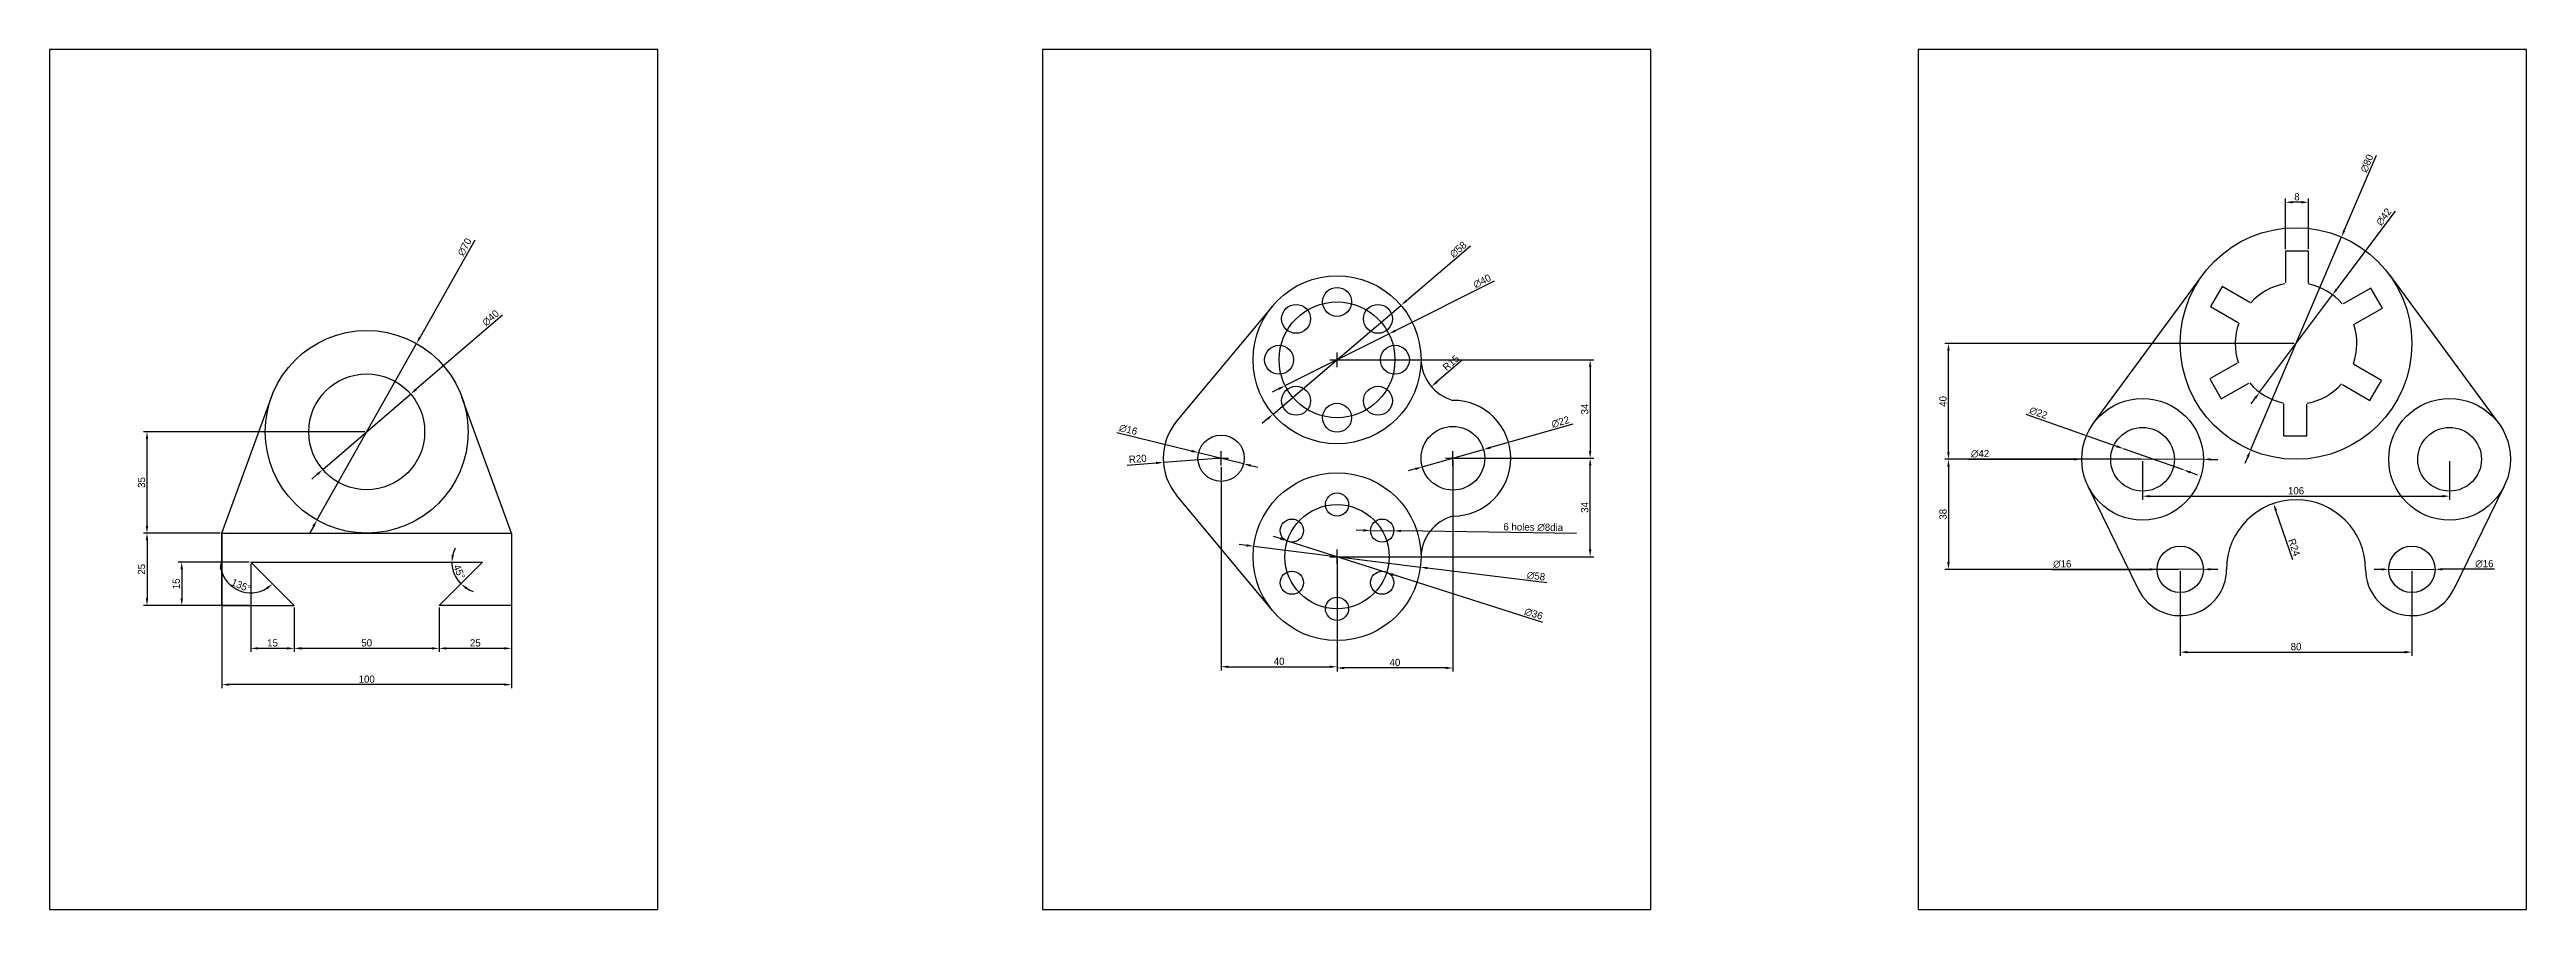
# Model space of a CAD drawing. Header units: millimetres. Extents: x 152 to 1007, y 0 to 297.
import ezdxf

# ---------------------------------------------------------------- set-up
doc = ezdxf.new("R2010")
doc.units = ezdxf.units.MM
doc.dimstyles.new('ISO-25', dxfattribs={"dimtxt": 2.5, "dimasz": 2.5, "dimexe": 1.25, "dimexo": 0.625, "dimtad": 1, "dimtxsty": 'Standard', "dimcen": 2.5, "dimadec": 0, "dimazin": 0, "dimtfac": 1, "dimtmove": 0, "dimatfit": 3, "dimfxl": 1, "dimarcsym": 0})

# ---------------------------------------------------------------- blocks, each defined once
blk = doc.blocks.new('*D1')
at = {"color": 0, "lineweight": -2, "transparency": 16777216}
for p, q in [((286.62, 104.35), (286.62, 88.93)), ((311.62, 104.35), (311.62, 88.93)), ((309.12, 90.18), (289.12, 90.18))]:
    blk.add_line(p, q, dxfattribs=at)
at = {"color": 0, "transparency": 16777216}
for points in [[(289.12, 90.6), (289.12, 89.76), (286.62, 90.18)], [(309.12, 90.6), (309.12, 89.76), (311.62, 90.18)]]:
    blk.add_solid(points, dxfattribs=at)
at = {"layer": 'Defpoints', "color": 0, "transparency": 16777216}
for p in [(286.62, 104.97), (311.62, 104.97), (286.62, 90.18)]:
    blk.add_point(p, dxfattribs=at)
at = {"color": 0, "transparency": 16777216, "insert": (299.12, 92.06), "char_height": 2.5, "attachment_point": 5}
blk.add_mtext('25', dxfattribs=at)
blk = doc.blocks.new('*D2')
at = {"color": 0, "lineweight": -2, "transparency": 16777216}
for p, q in [((236.62, 104.35), (236.62, 88.93)), ((286.62, 104.35), (286.62, 88.93)), ((284.12, 90.18), (239.12, 90.18))]:
    blk.add_line(p, q, dxfattribs=at)
at = {"color": 0, "transparency": 16777216}
for points in [[(239.12, 90.6), (239.12, 89.76), (236.62, 90.18)], [(284.12, 90.6), (284.12, 89.76), (286.62, 90.18)]]:
    blk.add_solid(points, dxfattribs=at)
at = {"layer": 'Defpoints', "color": 0, "transparency": 16777216}
for p in [(236.62, 104.97), (286.62, 104.97), (236.62, 90.18)]:
    blk.add_point(p, dxfattribs=at)
at = {"color": 0, "transparency": 16777216, "insert": (261.62, 92.06), "char_height": 2.5, "attachment_point": 5}
blk.add_mtext('50', dxfattribs=at)
blk = doc.blocks.new('*D3')
at = {"color": 0, "lineweight": -2, "transparency": 16777216}
for p, q in [((221.62, 119.35), (221.62, 88.93)), ((236.62, 104.35), (236.62, 88.93)), ((234.12, 90.18), (224.12, 90.18))]:
    blk.add_line(p, q, dxfattribs=at)
at = {"color": 0, "transparency": 16777216}
for points in [[(224.12, 90.6), (224.12, 89.76), (221.62, 90.18)], [(234.12, 90.6), (234.12, 89.76), (236.62, 90.18)]]:
    blk.add_solid(points, dxfattribs=at)
at = {"layer": 'Defpoints', "color": 0, "transparency": 16777216}
for p in [(221.62, 119.97), (236.62, 104.97), (221.62, 90.18)]:
    blk.add_point(p, dxfattribs=at)
at = {"color": 0, "transparency": 16777216, "insert": (229.12, 92.06), "char_height": 2.5, "attachment_point": 5}
blk.add_mtext('15', dxfattribs=at)
blk = doc.blocks.new('*D4')
at = {"color": 0, "lineweight": -2, "transparency": 16777216}
for p, q in [((308.45, 205.28), (278.67, 179.65)), ((246.46, 151.93), (276.78, 178.02)), ((244.57, 150.3), (242.67, 148.67))]:
    blk.add_line(p, q, dxfattribs=at)
at = {"color": 0, "transparency": 16777216}
for points in [[(278.4, 179.97), (278.95, 179.34), (276.78, 178.02)], [(244.3, 150.61), (244.84, 149.98), (246.46, 151.93)]]:
    blk.add_solid(points, dxfattribs=at)
at = {"layer": 'Defpoints', "color": 0, "transparency": 16777216}
for p in [(276.78, 178.02), (246.46, 151.93)]:
    blk.add_point(p, dxfattribs=at)
at = {"color": 0, "transparency": 16777216, "insert": (304.39, 204.26), "char_height": 2.5, "attachment_point": 5, "rotation": 40.71807}
blk.add_mtext('∅40', dxfattribs=at)
blk = doc.blocks.new('*D5')
at = {"color": 0, "lineweight": -2, "transparency": 16777216}
for p, q in [((298.91, 231.14), (280.03, 197.64)), ((244.44, 134.48), (278.81, 195.47)), ((243.21, 132.3), (241.98, 130.13))]:
    blk.add_line(p, q, dxfattribs=at)
at = {"color": 0, "transparency": 16777216}
for points in [[(279.67, 197.85), (280.4, 197.44), (278.81, 195.47)], [(242.85, 132.51), (243.57, 132.1), (244.44, 134.48)]]:
    blk.add_solid(points, dxfattribs=at)
at = {"layer": 'Defpoints', "color": 0, "transparency": 16777216}
for p in [(278.81, 195.47), (244.44, 134.48)]:
    blk.add_point(p, dxfattribs=at)
at = {"color": 0, "transparency": 16777216, "insert": (295.43, 228.79), "char_height": 2.5, "attachment_point": 5, "rotation": 60.59609}
blk.add_mtext('∅70', dxfattribs=at)
blk = doc.blocks.new('*D7')
at = {"color": 0, "lineweight": -2, "transparency": 16777216}
for p, q in [((261, 164.97), (184.52, 164.97)), ((185.77, 132.47), (185.77, 162.47)), ((211, 129.97), (184.52, 129.97))]:
    blk.add_line(p, q, dxfattribs=at)
at = {"color": 0, "transparency": 16777216}
for points in [[(185.35, 162.47), (186.19, 162.47), (185.77, 164.97)], [(185.35, 132.47), (186.19, 132.47), (185.77, 129.97)]]:
    blk.add_solid(points, dxfattribs=at)
at = {"layer": 'Defpoints', "color": 0, "transparency": 16777216}
for p in [(185.77, 164.97), (261.62, 164.97), (211.62, 129.97)]:
    blk.add_point(p, dxfattribs=at)
at = {"color": 0, "transparency": 16777216, "insert": (183.89, 147.47), "char_height": 2.5, "attachment_point": 5, "rotation": 90}
blk.add_mtext('35', dxfattribs=at)
blk = doc.blocks.new('*D8')
at = {"color": 0, "lineweight": -2, "transparency": 16777216}
for p, q in [((211, 129.97), (184.52, 129.97)), ((185.77, 127.47), (185.77, 107.47)), ((211, 104.97), (184.52, 104.97))]:
    blk.add_line(p, q, dxfattribs=at)
at = {"color": 0, "transparency": 16777216}
for points in [[(185.35, 127.47), (186.19, 127.47), (185.77, 129.97)], [(185.35, 107.47), (186.19, 107.47), (185.77, 104.97)]]:
    blk.add_solid(points, dxfattribs=at)
at = {"layer": 'Defpoints', "color": 0, "transparency": 16777216}
for p in [(211.62, 129.97), (185.77, 104.97), (211.62, 104.97)]:
    blk.add_point(p, dxfattribs=at)
at = {"color": 0, "transparency": 16777216, "insert": (183.89, 117.47), "char_height": 2.5, "attachment_point": 5, "rotation": 90}
blk.add_mtext('25', dxfattribs=at)
blk = doc.blocks.new('*D9')
at = {"color": 0, "lineweight": -2, "transparency": 16777216}
for start, end in [(180, 225), (152.92759, 166.4638), (238.5362, 252.07241)]:
    blk.add_arc((301.62, 119.97), 10.61, start, end, dxfattribs=at)
at = {"color": 0, "transparency": 16777216}
for points in [[(291.72, 122.41), (290.9, 122.51), (291.01, 119.97)], [(295.83, 110.6), (296.34, 111.25), (294.12, 112.47)]]:
    blk.add_solid(points, dxfattribs=at)
at = {"layer": 'Defpoints', "color": 0, "transparency": 16777216}
for p in [(221.62, 119.97), (301.62, 119.97), (301.62, 119.97), (291.38, 117.23), (286.62, 104.97)]:
    blk.add_point(p, dxfattribs=at)
at = {"color": 0, "transparency": 16777216, "insert": (293.55, 116.63), "char_height": 2.5, "attachment_point": 5, "rotation": 292.5}
blk.add_mtext('45°', dxfattribs=at)
blk = doc.blocks.new('*D11')
at = {"color": 0, "lineweight": -2, "transparency": 16777216}
blk.add_line((221, 119.97), (209.76, 119.97), dxfattribs=at)
blk.add_arc((221.62, 119.97), 10.61, 193.5362, 301.4638, dxfattribs=at)
at = {"color": 0, "transparency": 16777216}
for points in [[(210.9, 117.44), (211.72, 117.54), (211.01, 119.97)], [(226.9, 111.25), (227.42, 110.6), (229.12, 112.47)]]:
    blk.add_solid(points, dxfattribs=at)
at = {"layer": 'Defpoints', "color": 0, "transparency": 16777216}
for p in [(221.62, 119.97), (221.62, 119.97), (301.62, 119.97), (214.12, 112.47), (236.62, 104.97)]:
    blk.add_point(p, dxfattribs=at)
at = {"color": 0, "transparency": 16777216, "insert": (218.28, 111.91), "char_height": 2.5, "attachment_point": 5, "rotation": 337.5}
blk.add_mtext('135°', dxfattribs=at)
blk = doc.blocks.new('*D12')
at = {"color": 0, "lineweight": -2, "transparency": 16777216}
for p, q in [((221, 119.97), (196.51, 119.97)), ((197.76, 117.47), (197.76, 107.47)), ((221, 104.97), (196.51, 104.97))]:
    blk.add_line(p, q, dxfattribs=at)
at = {"color": 0, "transparency": 16777216}
for points in [[(197.34, 117.47), (198.17, 117.47), (197.76, 119.97)], [(197.34, 107.47), (198.17, 107.47), (197.76, 104.97)]]:
    blk.add_solid(points, dxfattribs=at)
at = {"layer": 'Defpoints', "color": 0, "transparency": 16777216}
for p in [(221.62, 119.97), (197.76, 104.97), (221.62, 104.97)]:
    blk.add_point(p, dxfattribs=at)
at = {"color": 0, "transparency": 16777216, "insert": (195.88, 112.47), "char_height": 2.5, "attachment_point": 5, "rotation": 90}
blk.add_mtext('15', dxfattribs=at)
blk = doc.blocks.new('*D13')
at = {"color": 0, "lineweight": -2, "transparency": 16777216}
for p, q in [((211.62, 129.35), (211.62, 76.41)), ((311.62, 129.35), (311.62, 76.41)), ((309.12, 77.66), (214.12, 77.66))]:
    blk.add_line(p, q, dxfattribs=at)
at = {"color": 0, "transparency": 16777216}
for points in [[(214.12, 78.08), (214.12, 77.25), (211.62, 77.66)], [(309.12, 78.08), (309.12, 77.25), (311.62, 77.66)]]:
    blk.add_solid(points, dxfattribs=at)
at = {"layer": 'Defpoints', "color": 0, "transparency": 16777216}
for p in [(211.62, 129.97), (311.62, 129.97), (211.62, 77.66)]:
    blk.add_point(p, dxfattribs=at)
at = {"color": 0, "transparency": 16777216, "insert": (261.62, 79.54), "char_height": 2.5, "attachment_point": 5}
blk.add_mtext('100', dxfattribs=at)
blk = doc.blocks.new('*U14')
blk.add_circle((0, 0), 4)
blk = doc.blocks.new('*U15')
at = {"color": 0, "linetype": 'ByBlock', "lineweight": -2, "transparency": 16777216}
for p, rotation in [((603.54, 192.99), 180), ((587.95, 183.99), 240), ((619.13, 183.99), 120), ((587.95, 165.99), 299.9999999999999), ((619.13, 165.99), 59.99999999999997)]:
    blk.add_blockref('*U14', p, dxfattribs=dict(at, rotation=rotation))
blk.add_blockref('*U14', (603.54, 156.99), dxfattribs=at)
blk = doc.blocks.new('*U16')
blk.add_circle((0, 0), 5)
blk = doc.blocks.new('*U17')
at = {"color": 0, "linetype": 'ByBlock', "lineweight": -2, "transparency": 16777216}
for p, rotation in [((603.54, 262.99), 180), ((589.4, 257.13), 225), ((617.68, 257.13), 135), ((583.54, 242.99), 270), ((623.54, 242.99), 90), ((589.4, 228.85), 315.0000000000001), ((617.68, 228.85), 44.99999999999999)]:
    blk.add_blockref('*U16', p, dxfattribs=dict(at, rotation=rotation))
blk.add_blockref('*U16', (603.54, 222.99), dxfattribs=at)
blk = doc.blocks.new('*D18')
at = {"color": 0, "lineweight": -2, "transparency": 16777216}
for p, q in [((642.67, 229.06), (620.59, 210.26)), ((574.52, 171.04), (618.68, 208.64)), ((572.61, 169.42), (570.71, 167.8))]:
    blk.add_line(p, q, dxfattribs=at)
at = {"color": 0, "transparency": 16777216}
for points in [[(620.32, 210.57), (620.86, 209.94), (618.68, 208.64)], [(572.34, 169.74), (572.88, 169.1), (574.52, 171.04)]]:
    blk.add_solid(points, dxfattribs=at)
at = {"layer": 'Defpoints', "color": 0, "transparency": 16777216}
for p in [(618.68, 208.64), (574.52, 171.04)]:
    blk.add_point(p, dxfattribs=at)
at = {"color": 0, "transparency": 16777216, "insert": (638.44, 227.92), "char_height": 2.5, "attachment_point": 5, "rotation": 40.40553}
blk.add_mtext('∅58', dxfattribs=at)
blk = doc.blocks.new('*D19')
at = {"color": 0, "lineweight": -2, "transparency": 16777216}
for p, q in [((650.9, 216.94), (616.73, 199.89)), ((578.71, 180.91), (614.5, 198.77)), ((576.47, 179.79), (574.23, 178.67))]:
    blk.add_line(p, q, dxfattribs=at)
at = {"color": 0, "transparency": 16777216}
for points in [[(616.55, 200.26), (616.92, 199.52), (614.5, 198.77)], [(576.28, 180.16), (576.66, 179.42), (578.71, 180.91)]]:
    blk.add_solid(points, dxfattribs=at)
at = {"layer": 'Defpoints', "color": 0, "transparency": 16777216}
for p in [(614.5, 198.77), (578.71, 180.91)]:
    blk.add_point(p, dxfattribs=at)
at = {"color": 0, "transparency": 16777216, "insert": (646.71, 216.95), "char_height": 2.5, "attachment_point": 5, "rotation": 26.52801}
blk.add_mtext('∅40', dxfattribs=at)
blk = doc.blocks.new('*D20')
at = {"color": 0, "lineweight": -2, "transparency": 16777216}
for p, q in [((565.35, 125.76), (562.87, 126.07)), ((567.83, 125.45), (625.38, 118.23)), ((669, 112.76), (627.86, 117.92))]:
    blk.add_line(p, q, dxfattribs=at)
at = {"color": 0, "transparency": 16777216}
for points in [[(565.4, 126.17), (565.29, 125.34), (567.83, 125.45)], [(627.91, 118.33), (627.8, 117.51), (625.38, 118.23)]]:
    blk.add_solid(points, dxfattribs=at)
at = {"layer": 'Defpoints', "color": 0, "transparency": 16777216}
for p in [(567.83, 125.45), (625.38, 118.23)]:
    blk.add_point(p, dxfattribs=at)
at = {"color": 0, "transparency": 16777216, "insert": (665.31, 115.12), "char_height": 2.5, "attachment_point": 5, "rotation": 352.85495}
blk.add_mtext('∅58', dxfattribs=at)
blk = doc.blocks.new('*D21')
at = {"color": 0, "lineweight": -2, "transparency": 16777216}
for p, q in [((577.07, 128.08), (574.69, 128.84)), ((579.46, 127.32), (613.75, 116.36)), ((667.7, 99.11), (616.13, 115.6))]:
    blk.add_line(p, q, dxfattribs=at)
at = {"color": 0, "transparency": 16777216}
for points in [[(577.2, 128.48), (576.95, 127.68), (579.46, 127.32)], [(616.25, 115.99), (616, 115.2), (613.75, 116.36)]]:
    blk.add_solid(points, dxfattribs=at)
at = {"layer": 'Defpoints', "color": 0, "transparency": 16777216}
for p in [(579.46, 127.32), (613.75, 116.36)]:
    blk.add_point(p, dxfattribs=at)
at = {"color": 0, "transparency": 16777216, "insert": (664.5, 102.1), "char_height": 2.5, "attachment_point": 5, "rotation": 342.27088}
blk.add_mtext('∅36', dxfattribs=at)
blk = doc.blocks.new('*D22')
at = {"color": 0, "lineweight": -2, "transparency": 16777216}
for p, q in [((520.63, 164.73), (546.41, 158.36)), ((564.37, 153.92), (548.83, 157.76)), ((566.79, 153.32), (569.22, 152.72))]:
    blk.add_line(p, q, dxfattribs=at)
at = {"color": 0, "transparency": 16777216}
for points in [[(546.51, 158.76), (546.31, 157.95), (548.83, 157.76)], [(566.89, 153.72), (566.69, 152.91), (564.37, 153.92)]]:
    blk.add_solid(points, dxfattribs=at)
at = {"layer": 'Defpoints', "color": 0, "transparency": 16777216}
for p in [(548.83, 157.76), (564.37, 153.92)]:
    blk.add_point(p, dxfattribs=at)
at = {"color": 0, "transparency": 16777216, "insert": (524.52, 165.7), "char_height": 2.5, "attachment_point": 5, "rotation": 346.11396}
blk.add_mtext('∅16', dxfattribs=at)
blk = doc.blocks.new('*D23')
at = {"color": 0, "lineweight": -2, "transparency": 16777216}
for p, q in [((678.03, 167.63), (649.59, 159.53)), ((626.02, 152.83), (647.18, 158.85)), ((623.62, 152.14), (621.21, 151.46))]:
    blk.add_line(p, q, dxfattribs=at)
at = {"color": 0, "transparency": 16777216}
for points in [[(649.47, 159.94), (649.7, 159.13), (647.18, 158.85)], [(623.5, 152.54), (623.73, 151.74), (626.02, 152.83)]]:
    blk.add_solid(points, dxfattribs=at)
at = {"layer": 'Defpoints', "color": 0, "transparency": 16777216}
for p in [(647.18, 158.85), (626.02, 152.83)]:
    blk.add_point(p, dxfattribs=at)
at = {"color": 0, "transparency": 16777216, "insert": (673.71, 168.35), "char_height": 2.5, "attachment_point": 5, "rotation": 15.88724}
blk.add_mtext('∅22', dxfattribs=at)
blk = doc.blocks.new('*D24')
at = {"color": 0, "lineweight": -2, "transparency": 16777216}
for p, q in [((556.6, 152.71), (556.6, 82.57)), ((596.6, 121.21), (596.6, 82.57)), ((559.1, 83.82), (594.1, 83.82))]:
    blk.add_line(p, q, dxfattribs=at)
at = {"color": 0, "transparency": 16777216}
for points in [[(559.1, 84.24), (559.1, 83.4), (556.6, 83.82)], [(594.1, 84.24), (594.1, 83.4), (596.6, 83.82)]]:
    blk.add_solid(points, dxfattribs=at)
at = {"layer": 'Defpoints', "color": 0, "transparency": 16777216}
for p in [(556.6, 153.34), (596.6, 121.84), (596.6, 83.82)]:
    blk.add_point(p, dxfattribs=at)
at = {"color": 0, "transparency": 16777216, "insert": (576.6, 85.69), "char_height": 2.5, "attachment_point": 5}
blk.add_mtext('40', dxfattribs=at)
blk = doc.blocks.new('*D25')
at = {"color": 0, "lineweight": -2, "transparency": 16777216}
for p, q in [((636.6, 155.21), (636.6, 82.15)), ((596.6, 121.21), (596.6, 82.15)), ((634.1, 83.4), (599.1, 83.4))]:
    blk.add_line(p, q, dxfattribs=at)
at = {"color": 0, "transparency": 16777216}
for points in [[(599.1, 83.82), (599.1, 82.99), (596.6, 83.4)], [(634.1, 83.82), (634.1, 82.99), (636.6, 83.4)]]:
    blk.add_solid(points, dxfattribs=at)
at = {"layer": 'Defpoints', "color": 0, "transparency": 16777216}
for p in [(636.6, 155.84), (596.6, 121.84), (596.6, 83.4)]:
    blk.add_point(p, dxfattribs=at)
at = {"color": 0, "transparency": 16777216, "insert": (616.6, 85.28), "char_height": 2.5, "attachment_point": 5}
blk.add_mtext('40', dxfattribs=at)
blk = doc.blocks.new('*D26')
at = {"color": 0, "lineweight": -2, "transparency": 16777216}
for p, q in [((597.23, 189.84), (685.25, 189.84)), ((684, 187.34), (684, 158.34)), ((637.23, 155.84), (685.25, 155.84))]:
    blk.add_line(p, q, dxfattribs=at)
at = {"color": 0, "transparency": 16777216}
for points in [[(683.58, 187.34), (684.42, 187.34), (684, 189.84)], [(683.58, 158.34), (684.42, 158.34), (684, 155.84)]]:
    blk.add_solid(points, dxfattribs=at)
at = {"layer": 'Defpoints', "color": 0, "transparency": 16777216}
for p in [(596.6, 189.84), (636.6, 155.84), (684, 155.84)]:
    blk.add_point(p, dxfattribs=at)
at = {"color": 0, "transparency": 16777216, "insert": (682.13, 172.84), "char_height": 2.5, "attachment_point": 5, "rotation": 90}
blk.add_mtext('34', dxfattribs=at)
blk = doc.blocks.new('*D27')
at = {"color": 0, "lineweight": -2, "transparency": 16777216}
for p, q in [((637.23, 155.84), (685.25, 155.84)), ((684, 124.34), (684, 153.34)), ((597.23, 121.84), (685.25, 121.84))]:
    blk.add_line(p, q, dxfattribs=at)
at = {"color": 0, "transparency": 16777216}
for points in [[(683.58, 153.34), (684.42, 153.34), (684, 155.84)], [(683.58, 124.34), (684.42, 124.34), (684, 121.84)]]:
    blk.add_solid(points, dxfattribs=at)
at = {"layer": 'Defpoints', "color": 0, "transparency": 16777216}
for p in [(636.6, 155.84), (684, 155.84), (596.6, 121.84)]:
    blk.add_point(p, dxfattribs=at)
at = {"color": 0, "transparency": 16777216, "insert": (682.13, 138.84), "char_height": 2.5, "attachment_point": 5, "rotation": 90}
blk.add_mtext('34', dxfattribs=at)
blk = doc.blocks.new('*D29')
at = {"color": 0, "lineweight": -2, "transparency": 16777216}
blk.add_line((639.85, 189.66), (631.09, 182.18), dxfattribs=at)
at = {"color": 0, "transparency": 16777216}
blk.add_solid([(630.82, 182.5), (631.36, 181.86), (629.19, 180.56)], dxfattribs=at)
at = {"layer": 'Defpoints', "color": 0, "transparency": 16777216}
for p in [(640.6, 190.3), (629.19, 180.56)]:
    blk.add_point(p, dxfattribs=at)
at = {"color": 0, "transparency": 16777216, "insert": (635.94, 188.78), "char_height": 2.5, "attachment_point": 5, "rotation": 40.49731}
blk.add_mtext('R15', dxfattribs=at)
blk = doc.blocks.new('*D30')
at = {"color": 0, "lineweight": -2, "transparency": 16777216}
for p, q in [((524.19, 153.49), (534.16, 154.22)), ((556.6, 155.84), (536.65, 154.4))]:
    blk.add_line(p, q, dxfattribs=at)
at = {"color": 0, "transparency": 16777216}
blk.add_solid([(534.13, 154.63), (534.19, 153.8), (536.65, 154.4)], dxfattribs=at)
at = {"layer": 'Defpoints', "color": 0, "transparency": 16777216}
for p in [(536.65, 154.4), (556.6, 155.84)]:
    blk.add_point(p, dxfattribs=at)
at = {"color": 0, "transparency": 16777216, "insert": (527.79, 155.63), "char_height": 2.5, "attachment_point": 5, "rotation": 4.13767}
blk.add_mtext('R20', dxfattribs=at)
blk = doc.blocks.new('*D31')
at = {"color": 0, "lineweight": -2, "transparency": 16777216}
for p, q in [((605.69, 130.93), (603.19, 130.97)), ((608.19, 130.9), (616.19, 130.78)), ((679.32, 129.89), (618.69, 130.75))]:
    blk.add_line(p, q, dxfattribs=at)
at = {"color": 0, "transparency": 16777216}
for points in [[(605.7, 131.35), (605.68, 130.51), (608.19, 130.9)], [(618.69, 131.16), (618.68, 130.33), (616.19, 130.78)]]:
    blk.add_solid(points, dxfattribs=at)
at = {"layer": 'Defpoints', "color": 0, "transparency": 16777216}
for p in [(608.19, 130.9), (616.19, 130.78)]:
    blk.add_point(p, dxfattribs=at)
at = {"color": 0, "transparency": 16777216, "insert": (664.34, 131.98), "char_height": 2.5, "attachment_point": 5, "rotation": 359.18924}
blk.add_mtext('6 holes ∅8dia', dxfattribs=at)
blk = doc.blocks.new('*D37')
at = {"color": 0, "lineweight": -2, "transparency": 16777216}
for p, q in [((834.39, 171.05), (865.75, 159.97)), ((888.85, 151.81), (868.11, 159.14)), ((891.21, 150.98), (893.56, 150.14))]:
    blk.add_line(p, q, dxfattribs=at)
at = {"color": 0, "transparency": 16777216}
for points in [[(865.89, 160.36), (865.61, 159.58), (868.11, 159.14)], [(891.35, 151.37), (891.07, 150.58), (888.85, 151.81)]]:
    blk.add_solid(points, dxfattribs=at)
at = {"layer": 'Defpoints', "color": 0, "transparency": 16777216}
for p in [(868.11, 159.14), (888.85, 151.81)]:
    blk.add_point(p, dxfattribs=at)
at = {"color": 0, "transparency": 16777216, "insert": (838.74, 171.5), "char_height": 2.5, "attachment_point": 5, "rotation": 340.53775}
blk.add_mtext('∅22', dxfattribs=at)
blk = doc.blocks.new('*U39')
blk.add_lwpolyline([(-4, 5.5), (-4, -5.5), (4, -5.5), (4, 5.5)])
blk = doc.blocks.new('*U40')
at = {"color": 0, "linetype": 'ByBlock', "lineweight": -2, "transparency": 16777216}
for p, rotation in [((928, 221.91), 180), ((904.95, 208.96), 240), ((950.74, 208.42), 120), ((904.64, 182.52), 299.9999999999999), ((950.43, 181.99), 59.99999999999999)]:
    blk.add_blockref('*U39', p, dxfattribs=dict(at, rotation=rotation))
blk.add_blockref('*U39', (927.38, 169.04), dxfattribs=at)
blk = doc.blocks.new('*D41')
at = {"color": 0, "lineweight": -2, "transparency": 16777216}
for p, q in [((924, 228.03), (924, 245.5)), ((929.5, 244.25), (926.5, 244.25)), ((932, 228.03), (932, 245.5))]:
    blk.add_line(p, q, dxfattribs=at)
at = {"color": 0, "transparency": 16777216}
for points in [[(926.5, 244.66), (926.5, 243.83), (924, 244.25)], [(929.5, 244.66), (929.5, 243.83), (932, 244.25)]]:
    blk.add_solid(points, dxfattribs=at)
at = {"layer": 'Defpoints', "color": 0, "transparency": 16777216}
for p in [(924, 244.25), (924, 227.41), (932, 227.41)]:
    blk.add_point(p, dxfattribs=at)
at = {"color": 0, "transparency": 16777216, "insert": (928, 246.12), "char_height": 2.5, "attachment_point": 5}
blk.add_mtext('8', dxfattribs=at)
blk = doc.blocks.new('*D42')
at = {"color": 0, "lineweight": -2, "transparency": 16777216}
for p, q in [((961.87, 241.23), (941.75, 214.3)), ((915.12, 178.65), (940.26, 212.3)), ((913.62, 176.65), (912.13, 174.64))]:
    blk.add_line(p, q, dxfattribs=at)
at = {"color": 0, "transparency": 16777216}
for points in [[(941.42, 214.55), (942.09, 214.05), (940.26, 212.3)], [(913.29, 176.9), (913.96, 176.4), (915.12, 178.65)]]:
    blk.add_solid(points, dxfattribs=at)
at = {"layer": 'Defpoints', "color": 0, "transparency": 16777216}
for p in [(940.26, 212.3), (915.12, 178.65)]:
    blk.add_point(p, dxfattribs=at)
at = {"color": 0, "transparency": 16777216, "insert": (958, 239.18), "char_height": 2.5, "attachment_point": 5, "rotation": 53.23559}
blk.add_mtext('∅42', dxfattribs=at)
blk = doc.blocks.new('*D43')
at = {"color": 0, "lineweight": -2, "transparency": 16777216}
for p, q in [((955.36, 260.4), (944.35, 234.57)), ((912.01, 158.68), (943.37, 232.27)), ((911.02, 156.38), (910.04, 154.08))]:
    blk.add_line(p, q, dxfattribs=at)
at = {"color": 0, "transparency": 16777216}
for points in [[(943.97, 234.73), (944.74, 234.41), (943.37, 232.27)], [(910.64, 156.54), (911.41, 156.21), (912.01, 158.68)]]:
    blk.add_solid(points, dxfattribs=at)
at = {"layer": 'Defpoints', "color": 0, "transparency": 16777216}
for p in [(943.37, 232.27), (912.01, 158.68)]:
    blk.add_point(p, dxfattribs=at)
at = {"color": 0, "transparency": 16777216, "insert": (952.17, 257.68), "char_height": 2.5, "attachment_point": 5, "rotation": 66.91531}
blk.add_mtext('∅80', dxfattribs=at)
blk = doc.blocks.new('*D44')
at = {"color": 0, "lineweight": -2, "transparency": 16777216}
for p, q in [((814.64, 155.51), (851.19, 155.49)), ((895.69, 155.46), (853.69, 155.49)), ((898.19, 155.46), (900.69, 155.46))]:
    blk.add_line(p, q, dxfattribs=at)
at = {"color": 0, "transparency": 16777216}
for points in [[(851.19, 155.91), (851.19, 155.07), (853.69, 155.49)], [(898.19, 155.87), (898.19, 155.04), (895.69, 155.46)]]:
    blk.add_solid(points, dxfattribs=at)
at = {"layer": 'Defpoints', "color": 0, "transparency": 16777216}
for p in [(853.69, 155.49), (895.69, 155.46)]:
    blk.add_point(p, dxfattribs=at)
at = {"color": 0, "transparency": 16777216, "insert": (818.6, 157.39), "char_height": 2.5, "attachment_point": 5, "rotation": 359.96113}
blk.add_mtext('∅42', dxfattribs=at)
blk = doc.blocks.new('*D45')
at = {"color": 0, "lineweight": -2, "transparency": 16777216}
for p, q in [((843.43, 117.41), (877.19, 117.46)), ((895.69, 117.48), (879.69, 117.46)), ((898.19, 117.49), (900.69, 117.49))]:
    blk.add_line(p, q, dxfattribs=at)
at = {"color": 0, "transparency": 16777216}
for points in [[(877.19, 117.88), (877.19, 117.04), (879.69, 117.46)], [(898.19, 117.9), (898.19, 117.07), (895.69, 117.48)]]:
    blk.add_solid(points, dxfattribs=at)
at = {"layer": 'Defpoints', "color": 0, "transparency": 16777216}
for p in [(879.69, 117.46), (895.69, 117.48)]:
    blk.add_point(p, dxfattribs=at)
at = {"color": 0, "transparency": 16777216, "insert": (846.97, 119.29), "char_height": 2.5, "attachment_point": 5, "rotation": 0.07915}
blk.add_mtext('∅16', dxfattribs=at)
blk = doc.blocks.new('*D47')
at = {"color": 0, "lineweight": -2, "transparency": 16777216}
blk.add_line((926.59, 120.7), (920.74, 137.82), dxfattribs=at)
at = {"color": 0, "transparency": 16777216}
blk.add_solid([(921.13, 137.95), (920.34, 137.68), (919.93, 140.18)], dxfattribs=at)
at = {"layer": 'Defpoints', "color": 0, "transparency": 16777216}
for p in [(919.93, 140.18), (927.69, 117.47)]:
    blk.add_point(p, dxfattribs=at)
at = {"color": 0, "transparency": 16777216, "insert": (927.08, 125.06), "char_height": 2.5, "attachment_point": 5, "rotation": 288.86043}
blk.add_mtext('R24', dxfattribs=at)
blk = doc.blocks.new('*D48')
at = {"color": 0, "lineweight": -2, "transparency": 16777216}
for p, q in [((927.06, 195.47), (806.44, 195.47)), ((807.69, 157.97), (807.69, 192.97)), ((874.06, 155.47), (806.44, 155.47))]:
    blk.add_line(p, q, dxfattribs=at)
at = {"color": 0, "transparency": 16777216}
for points in [[(807.27, 192.97), (808.11, 192.97), (807.69, 195.47)], [(807.27, 157.97), (808.11, 157.97), (807.69, 155.47)]]:
    blk.add_solid(points, dxfattribs=at)
at = {"layer": 'Defpoints', "color": 0, "transparency": 16777216}
for p in [(807.69, 195.47), (927.69, 195.47), (874.69, 155.47)]:
    blk.add_point(p, dxfattribs=at)
at = {"color": 0, "transparency": 16777216, "insert": (805.81, 175.47), "char_height": 2.5, "attachment_point": 5, "rotation": 90}
blk.add_mtext('40', dxfattribs=at)
blk = doc.blocks.new('*D49')
at = {"color": 0, "lineweight": -2, "transparency": 16777216}
for p, q in [((874.06, 155.47), (806.44, 155.47)), ((807.69, 152.97), (807.69, 119.97)), ((887.06, 117.47), (806.44, 117.47))]:
    blk.add_line(p, q, dxfattribs=at)
at = {"color": 0, "transparency": 16777216}
for points in [[(807.27, 152.97), (808.11, 152.97), (807.69, 155.47)], [(807.27, 119.97), (808.11, 119.97), (807.69, 117.47)]]:
    blk.add_solid(points, dxfattribs=at)
at = {"layer": 'Defpoints', "color": 0, "transparency": 16777216}
for p in [(874.69, 155.47), (807.69, 117.47), (887.69, 117.47)]:
    blk.add_point(p, dxfattribs=at)
at = {"color": 0, "transparency": 16777216, "insert": (805.81, 136.47), "char_height": 2.5, "attachment_point": 5, "rotation": 90}
blk.add_mtext('38', dxfattribs=at)
blk = doc.blocks.new('*D50')
at = {"color": 0, "lineweight": -2, "transparency": 16777216}
for p, q in [((887.69, 116.85), (887.69, 87.63)), ((967.69, 116.85), (967.69, 87.63)), ((890.19, 88.88), (965.19, 88.88))]:
    blk.add_line(p, q, dxfattribs=at)
at = {"color": 0, "transparency": 16777216}
for points in [[(890.19, 89.3), (890.19, 88.46), (887.69, 88.88)], [(965.19, 89.3), (965.19, 88.46), (967.69, 88.88)]]:
    blk.add_solid(points, dxfattribs=at)
at = {"layer": 'Defpoints', "color": 0, "transparency": 16777216}
for p in [(887.69, 117.47), (967.69, 117.47), (967.69, 88.88)]:
    blk.add_point(p, dxfattribs=at)
at = {"color": 0, "transparency": 16777216, "insert": (927.69, 90.76), "char_height": 2.5, "attachment_point": 5}
blk.add_mtext('80', dxfattribs=at)
blk = doc.blocks.new('*D53')
at = {"color": 0, "lineweight": -2, "transparency": 16777216}
for p, q in [((957.19, 117.46), (954.69, 117.45)), ((959.69, 117.46), (975.69, 117.48)), ((996.24, 117.51), (978.19, 117.49))]:
    blk.add_line(p, q, dxfattribs=at)
at = {"color": 0, "transparency": 16777216}
for points in [[(957.19, 117.87), (957.19, 117.04), (959.69, 117.46)], [(978.19, 117.9), (978.19, 117.07), (975.69, 117.48)]]:
    blk.add_solid(points, dxfattribs=at)
at = {"layer": 'Defpoints', "color": 0, "transparency": 16777216}
for p in [(959.69, 117.46), (975.69, 117.48)]:
    blk.add_point(p, dxfattribs=at)
at = {"color": 0, "transparency": 16777216, "insert": (992.7, 119.38), "char_height": 2.5, "attachment_point": 5, "rotation": 0.08164}
blk.add_mtext('∅16', dxfattribs=at)
blk = doc.blocks.new('*D54')
at = {"color": 0, "lineweight": -2, "transparency": 16777216}
for p, q in [((874.69, 154.85), (874.69, 141.49)), ((980.69, 154.85), (980.69, 141.49)), ((877.19, 142.74), (978.19, 142.74))]:
    blk.add_line(p, q, dxfattribs=at)
at = {"color": 0, "transparency": 16777216}
for points in [[(877.19, 143.16), (877.19, 142.32), (874.69, 142.74)], [(978.19, 143.16), (978.19, 142.32), (980.69, 142.74)]]:
    blk.add_solid(points, dxfattribs=at)
at = {"layer": 'Defpoints', "color": 0, "transparency": 16777216}
for p in [(874.69, 155.47), (980.69, 155.47), (980.69, 142.74)]:
    blk.add_point(p, dxfattribs=at)
at = {"color": 0, "transparency": 16777216, "insert": (927.69, 144.61), "char_height": 2.5, "attachment_point": 5}
blk.add_mtext('106', dxfattribs=at)

msp = doc.modelspace()

# ---------------------------------------------------------------- linework, layer by layer
for p, q in [((857.771, 167.914), (895.464, 219.171)), ((959.913, 219.171), (997.607, 167.914)), ((574.309, 208.388), (541.227, 168.632)), ((594.101, 189.839), (599.101, 189.839)), ((596.601, 187.339), (596.601, 192.339)), ((211.621, 129.974), (228.735, 176.954)), ((311.621, 129.974), (294.507, 176.954)), ((554.101, 155.839), (559.101, 155.839)), ((556.601, 153.339), (556.601, 158.339)), ((634.101, 155.839), (639.101, 155.839)), ((636.601, 153.339), (636.601, 158.339)), ((855.82, 146.255), (873.313, 110.45)), ((999.557, 146.255), (982.065, 110.45)), ((574.309, 103.29), (541.227, 143.047)), ((211.621, 104.974), (211.621, 129.974)), ((211.621, 129.974), (311.621, 129.974)), ((311.621, 129.974), (311.621, 104.974)), ((236.621, 104.974), (221.621, 119.974)), ((221.621, 119.974), (301.621, 119.974)), ((286.621, 104.974), (301.621, 119.974)), ((594.101, 121.839), (599.101, 121.839)), ((596.601, 119.339), (596.601, 124.339)), ((869.635, 117.473), (869.881, 117.473)), ((211.621, 104.974), (236.621, 104.974)), ((311.621, 104.974), (286.621, 104.974))]:
    msp.add_line(p, q)
for points in [[(152.123, 0), (362.123, 0), (362.123, 297), (152.123, 297)], [(494.976, 0), (704.976, 0), (704.976, 297), (494.976, 297)], [(797.233, 0), (1007.233, 0), (1007.233, 297), (797.233, 297)]]:
    msp.add_lwpolyline(points, close=True)
for centre, radius in [((927.689, 195.473), 40), ((596.601, 189.839), 29), ((596.601, 189.839), 20), ((261.621, 164.974), 35), ((261.621, 164.974), 20), ((874.689, 155.473), 21), ((980.689, 155.473), 21), ((556.601, 155.839), 8), ((636.601, 155.839), 11), ((874.689, 155.473), 11), ((980.689, 155.473), 11), ((596.601, 121.839), 29), ((596.601, 121.839), 29), ((596.601, 121.839), 29), ((596.601, 121.839), 29), ((596.601, 121.839), 18), ((887.689, 117.473), 8), ((967.689, 117.473), 8)]:
    msp.add_circle(centre, radius)
for centre, radius, start, end in [((927.689, 195.473), 21, 100.501185, 138.539254), ((927.689, 195.473), 21, 40.501185, 78.539254), ((927.689, 195.473), 21, 160.501185, 198.539254), ((927.689, 195.473), 21, 340.501185, 18.539254), ((640.598, 190.297), 15, 181.100817, 254.546926), ((927.689, 195.473), 21, 220.501185, 258.539254), ((927.689, 195.473), 21, 280.501185, 318.539254), ((636.601, 155.839), 20, 270, 90), ((556.601, 155.839), 20, 140.235878, 219.764122), ((927.689, 117.473), 24, 0, 180), ((640.594, 121.38), 15, 105.4382, 178.247346), ((887.689, 117.473), 16, 206.037696, 0), ((967.689, 117.473), 16, 180, 333.962304)]:
    msp.add_arc(centre, radius, start, end)

# ---------------------------------------------------------------- block references
for name, p in [('*U40', (0, 0)), ('*U17', (-6.941, -53.149)), ('*U15', (-6.941, -53.149))]:
    msp.add_blockref(name, p)

# ---------------------------------------------------------------- dimensions: what is measured, and where the dimension line sits
for p1, p2, picture, middle in [((912.005, 158.676), (943.372, 232.27), '*D43', (953.89, 256.947)), ((915.12, 178.65), (940.258, 212.296), '*D42', (959.502, 238.054)), ((244.438, 134.483), (278.805, 195.465), '*D5', (297.067, 227.871)), ((574.518, 171.042), (618.684, 208.637), '*D18', (639.66, 226.492)), ((578.707, 180.906), (614.495, 198.772), '*D19', (647.544, 215.27)), ((246.463, 151.927), (276.78, 178.021), '*D4', (305.612, 202.836)), ((888.849, 151.808), (868.106, 159.138), '*D37', (838.119, 169.735)), ((564.367, 153.919), (548.835, 157.759), '*D22', (524.068, 163.882)), ((626.021, 152.828), (647.181, 158.85), '*D23', (674.221, 166.547)), ((895.689, 155.459), (853.689, 155.487), '*D44', (818.596, 155.511)), ((579.456, 127.321), (613.746, 116.358), '*D21', (663.932, 100.314)), ((567.826, 125.446), (625.376, 118.232), '*D20', (665.075, 113.256)), ((895.689, 117.484), (879.689, 117.462), '*D45', (846.973, 117.417)), ((959.689, 117.462), (975.689, 117.485), '*D53', (992.702, 117.509))]:
    dim = msp.add_diameter_dim_2p(p1=p1, p2=p2, dimstyle='ISO-25')
    dim.commit()
    dim.dimension.update_dxf_attribs({"geometry": picture, "text_midpoint": middle, "dimtype": 163})
for base, p1, p2, picture, middle in [((923.997, 244.247), (931.997, 227.41), (923.997, 227.41), '*D41', (927.997, 246.122)), ((596.601, 83.402), (636.601, 155.839), (596.601, 121.839), '*D25', (616.601, 85.277)), ((980.689, 142.739), (874.689, 155.473), (980.689, 155.473), '*D54', (927.689, 144.614)), ((596.601, 83.819), (556.601, 153.339), (596.601, 121.839), '*D24', (576.601, 85.694)), ((211.621, 77.664), (311.621, 129.974), (211.621, 129.974), '*D13', (261.621, 79.539)), ((221.621, 90.181), (236.621, 104.974), (221.621, 119.974), '*D3', (229.121, 92.056)), ((967.689, 88.88), (887.689, 117.473), (967.689, 117.473), '*D50', (927.689, 90.755)), ((236.621, 90.181), (286.621, 104.974), (236.621, 104.974), '*D2', (261.621, 92.056)), ((286.621, 90.181), (311.621, 104.974), (286.621, 104.974), '*D1', (299.121, 92.056))]:
    dim = msp.add_linear_dim(base=base, p1=p1, p2=p2, dimstyle='ISO-25')
    dim.commit()
    dim.dimension.update_dxf_attribs({"geometry": picture, "text_midpoint": middle})
for base, p1, p2, picture, middle in [((684.001, 155.839), (596.601, 189.839), (636.601, 155.839), '*D26', (682.126, 172.839)), ((807.69, 195.473), (874.689, 155.473), (927.689, 195.473), '*D48', (805.815, 175.473)), ((185.769, 164.974), (211.621, 129.974), (261.621, 164.974), '*D7', (183.894, 147.474)), ((684.001, 155.839), (596.601, 121.839), (636.601, 155.839), '*D27', (682.126, 138.839)), ((807.69, 117.473), (874.689, 155.473), (887.689, 117.473), '*D49', (805.815, 136.473)), ((185.769, 104.974), (211.621, 129.974), (211.621, 104.974), '*D8', (183.894, 117.474)), ((197.758, 104.974), (221.621, 119.974), (221.621, 104.974), '*D12', (195.883, 112.474))]:
    dim = msp.add_linear_dim(base=base, p1=p1, p2=p2, angle=90, dimstyle='ISO-25')
    dim.commit()
    dim.dimension.update_dxf_attribs({"geometry": picture, "text_midpoint": middle})
for center, mpoint, picture, middle in [((640.598, 190.297), (629.191, 180.556), '*D29', (637.156, 187.358)), ((927.689, 117.473), (919.93, 140.185), '*D47', (925.306, 124.45))]:
    dim = msp.add_radius_dim(center=center, mpoint=mpoint, dimstyle='ISO-25')
    dim.commit()
    dim.dimension.update_dxf_attribs({"geometry": picture, "text_midpoint": middle, "dimtype": 164})
dim = msp.add_radius_dim(center=(556.601, 155.839), mpoint=(536.653, 154.396), dimstyle='ISO-25')
dim.commit()
dim.dimension.update_dxf_attribs({"geometry": '*D30', "text_midpoint": (527.791, 155.635)})
dim = msp.add_diameter_dim_2p(p1=(608.19, 130.896), p2=(616.189, 130.783), text='6 holes <>dia', dimstyle='ISO-25')
dim.commit()
dim.dimension.update_dxf_attribs({"geometry": '*D31', "text_midpoint": (664.317, 130.102), "dimtype": 163})
for base, line2, picture, middle in [((214.121, 112.474), ((236.621, 104.974), (221.621, 119.974)), '*D11', (218.28, 111.907)), ((291.376, 117.229), ((286.621, 104.974), (301.621, 119.974)), '*D9', (293.554, 116.633))]:
    dim = msp.add_angular_dim_2l(base=base, line1=((221.621, 119.974), (301.621, 119.974)), line2=line2, dimstyle='ISO-25')
    dim.commit()
    dim.dimension.update_dxf_attribs({"geometry": picture, "text_midpoint": middle})

doc.saveas('drawing.dxf')
